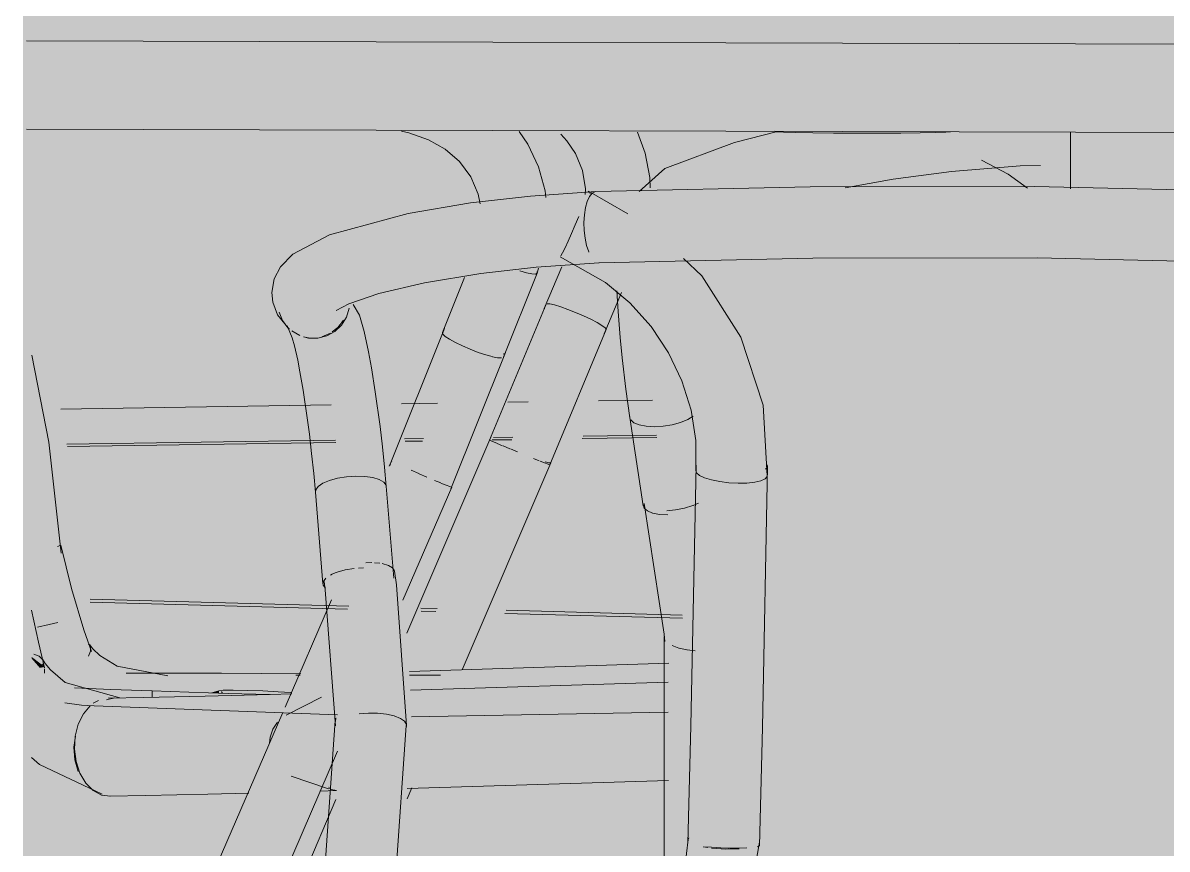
# Model space of a CAD drawing. Header units: inches. Extents: x 31155.6 to 31160.43, y 58.98 to 66.18.
# Drawn here: x 31157.49096 to 31157.50041, y 65.97233 to 65.97916 of the extents above; entities that cross this region are included whole.
import ezdxf

# ---------------------------------------------------------------- set-up
doc = ezdxf.new("R2010")
doc.units = ezdxf.units.IN
doc.header["$MEASUREMENT"] = 0
for name, color, linetype, lineweight in [('A-FLOR-OTLN', 90, 'Continuous', 9), ('A-GLAZ-CURT', 52, 'Continuous', 9), ('I-FURN', 30, 'Continuous', 9)]:
    doc.layers.add(name, color=color, linetype=linetype, lineweight=lineweight)

msp = doc.modelspace()

# ---------------------------------------------------------------- hatches: boundary and pattern name
at = {"layer": 'A-GLAZ-CURT', "transparency": 33554458}
msp.add_hatch(color=256, dxfattribs=at).paths.add_polyline_path([(31157.4909564, 65.9606192), (31157.5057263, 65.9609871), (31157.5057263, 66.0182873), (31157.4909564, 66.0184598), (31157.4909564, 65.9609842)], flags=0)
at = {"layer": 'I-FURN'}
for points in [[(31157.5026071, 65.9782439), (31157.5026071, 65.978974), (31157.490987, 65.9790072), (31157.490987, 65.9782783), (31157.50225, 65.978245)], [(31157.4943095, 65.9781893), (31157.4943339, 65.9782593), (31157.494163, 65.9782372), (31157.4942606, 65.9782054)], [(31157.4958274, 65.9777504), (31157.4961246, 65.9777826), (31157.4961159, 65.9778737), (31157.4961026, 65.9779964), (31157.4959912, 65.9782534), (31157.4956995, 65.9782543), (31157.495847, 65.9778971), (31157.4958276, 65.9777521)], [(31157.4966448, 65.9777759), (31157.4969311, 65.9777899), (31157.4973045, 65.9779049), (31157.4978981, 65.9780383), (31157.4982894, 65.9781108), (31157.4982663, 65.978243), (31157.4970951, 65.9782179), (31157.4968056, 65.9781419), (31157.4963888, 65.9779779), (31157.4965243, 65.9779337), (31157.4966245, 65.9778261), (31157.4966409, 65.9777857)], [(31157.4982894, 65.9781108), (31157.4991325, 65.9782509), (31157.4982664, 65.9782426), (31157.4982822, 65.9781845)], [(31157.499625, 65.9777892), (31157.499625, 65.9778563), (31157.4994986, 65.97801), (31157.4990966, 65.978251), (31157.498991, 65.9782513), (31157.4989301, 65.9782515), (31157.4989143, 65.9782118), (31157.4991095, 65.9780765), (31157.4990566, 65.9780695), (31157.4990961, 65.9780298), (31157.4990709, 65.9780267), (31157.4990754, 65.9779912), (31157.4990155, 65.9779872), (31157.4989906, 65.9779542), (31157.4993024, 65.9777928), (31157.4996208, 65.9777892)], [(31157.499625, 65.9778563), (31157.499625, 65.9780767), (31157.4995068, 65.9782498), (31157.4991216, 65.978251), (31157.4994986, 65.97801)], [(31157.4992488, 65.9782112), (31157.4995015, 65.9782498), (31157.4992473, 65.9782506), (31157.4992486, 65.9782178)], [(31157.4943157, 65.9782094), (31157.4943072, 65.9782118), (31157.4943152, 65.9782095)], [(31157.496319, 65.9779717), (31157.4963888, 65.9779779), (31157.4968056, 65.9781419)], [(31157.4981556, 65.9778664), (31157.4990085, 65.97801), (31157.4989412, 65.978086), (31157.4990566, 65.9780695), (31157.4991123, 65.9780424), (31157.4992248, 65.9780548), (31157.4991531, 65.9781367), (31157.4992274, 65.9781508), (31157.4991584, 65.9782037), (31157.4982894, 65.9781108), (31157.4982629, 65.9779691), (31157.4981999, 65.9778858)], [(31157.4969109, 65.9777819), (31157.4978982, 65.9778146), (31157.4981999, 65.9778858), (31157.4982663, 65.9779754), (31157.4982894, 65.9781108), (31157.4972324, 65.977886), (31157.4969203, 65.9777856)], [(31157.4952419, 65.9777896), (31157.4952585, 65.9778082), (31157.4951955, 65.9780035)], [(31157.4961982, 65.9777658), (31157.4966391, 65.97779), (31157.4965809, 65.9778864), (31157.4964588, 65.9779649), (31157.4963888, 65.9779779), (31157.4962353, 65.9778739), (31157.4961794, 65.977768)], [(31157.4944737, 65.9774053), (31157.4955933, 65.977506), (31157.49562, 65.9776796), (31157.495684, 65.9777605), (31157.4946025, 65.9776487), (31157.4945422, 65.9776031), (31157.4944824, 65.9774798)], [(31157.5020379, 65.9774863), (31157.5020149, 65.9777004), (31157.5019882, 65.9777414), (31157.4988094, 65.9778029), (31157.495684, 65.9777605), (31157.4956383, 65.9777197), (31157.4955969, 65.97757), (31157.4955933, 65.977506), (31157.4987828, 65.9775511), (31157.5011522, 65.9775114)], [(31157.4956525, 65.9777376), (31157.4956384, 65.9777594), (31157.4956385, 65.9777463)], [(31157.4930771, 65.9770225), (31157.4935114, 65.977204), (31157.4938321, 65.977292), (31157.4944737, 65.9774053), (31157.4945057, 65.9775473), (31157.4946025, 65.9776487), (31157.4946025, 65.9776576), (31157.4940909, 65.9775597), (31157.4935115, 65.9773747), (31157.4931648, 65.977225), (31157.493088, 65.9770974)], [(31157.4946947, 65.9770846), (31157.4956534, 65.977221), (31157.4956028, 65.9773754), (31157.4955933, 65.977506), (31157.4944737, 65.9774053), (31157.494502, 65.9772556), (31157.4946025, 65.977125), (31157.4946367, 65.9771021)], [(31157.5019131, 65.9771591), (31157.5019961, 65.9772014), (31157.5020354, 65.9774202), (31157.5020379, 65.9774863), (31157.4987828, 65.9775511), (31157.4955933, 65.977506), (31157.4956326, 65.9772631), (31157.4956938, 65.9771883), (31157.4957859, 65.9771774), (31157.4959726, 65.9772029), (31157.4959926, 65.9772036), (31157.4963465, 65.9771902), (31157.4988022, 65.9772188), (31157.5019339, 65.9771726)], [(31157.4933636, 65.9767206), (31157.493635, 65.9768542), (31157.4940834, 65.9769768), (31157.4946367, 65.9771021), (31157.4945369, 65.9771906), (31157.4944804, 65.9773289), (31157.4944737, 65.9774053), (31157.4935114, 65.977204), (31157.4933618, 65.977163), (31157.4930771, 65.9770225), (31157.4931141, 65.9768755), (31157.4932189, 65.976765), (31157.4932886, 65.9767333)], [(31157.4933515, 65.9765508), (31157.4933065, 65.9766365), (31157.4933636, 65.9767206), (31157.4932189, 65.976765), (31157.4931141, 65.9768755), (31157.4930771, 65.9770225), (31157.4930169, 65.9769288), (31157.4931469, 65.9766347), (31157.4932763, 65.9765603), (31157.4933339, 65.976553)], [(31157.4946536, 65.9764578), (31157.4948941, 65.9770911), (31157.4946021, 65.9770376), (31157.4944271, 65.9765837), (31157.4945308, 65.9765138), (31157.4946494, 65.9764596)], [(31157.4949129, 65.9763862), (31157.4949272, 65.9763922), (31157.4951927, 65.9770801), (31157.4949019, 65.9770737), (31157.4946536, 65.9764578), (31157.4948825, 65.9763875)], [(31157.4933636, 65.9767206), (31157.493512, 65.9767577), (31157.4939193, 65.9769247), (31157.4935118, 65.9767936)], [(31157.4961748, 65.9758179), (31157.496248, 65.9758225), (31157.4960991, 65.9767028), (31157.4958695, 65.9769376), (31157.4959807, 65.975874), (31157.49605, 65.9758324), (31157.4961073, 65.9758213)], [(31157.4950432, 65.97561), (31157.4955247, 65.9767627), (31157.495288, 65.9768342), (31157.4948166, 65.9757056), (31157.4949795, 65.9756363)], [(31157.4933941, 65.9765493), (31157.4935355, 65.9766048), (31157.4936518, 65.9767969), (31157.4936339, 65.9767649), (31157.4935583, 65.9766373), (31157.4934065, 65.9765584), (31157.4933515, 65.97655)], [(31157.4934828, 65.9763745), (31157.4936254, 65.9764275), (31157.4937238, 65.976539), (31157.4937517, 65.9766792), (31157.4936993, 65.9768104), (31157.4936425, 65.9767649), (31157.4935907, 65.9766579), (31157.4934684, 65.9765678), (31157.4934064, 65.9765325), (31157.4934355, 65.9764926)], [(31157.4953095, 65.9755032), (31157.4957679, 65.9766365), (31157.4955892, 65.9767349), (31157.4955247, 65.9767627), (31157.4950432, 65.97561), (31157.4952964, 65.9755078)], [(31157.4939191, 65.9755608), (31157.4938659, 65.9759716), (31157.4939009, 65.9758698), (31157.4938024, 65.976422), (31157.4937741, 65.9764373), (31157.4937475, 65.9766078), (31157.4936821, 65.9764775), (31157.4935574, 65.9763924), (31157.4934828, 65.9763745), (31157.4935905, 65.975791), (31157.4936315, 65.9754049), (31157.4938476, 65.9753979), (31157.4939388, 65.9753601)], [(31157.4942316, 65.9754289), (31157.4946494, 65.9764843), (31157.4944565, 65.9765954), (31157.4944409, 65.9766172), (31157.4940268, 65.9755203), (31157.494229, 65.97543)], [(31157.4944773, 65.9753015), (31157.4944926, 65.975302), (31157.4949248, 65.9764178), (31157.4947843, 65.9764371), (31157.4946494, 65.9764713), (31157.4942316, 65.9754289), (31157.4944859, 65.9753231)], [(31157.4933972, 65.9753245), (31157.4935133, 65.9753807), (31157.4936315, 65.9754049), (31157.4935095, 65.9762601), (31157.4934828, 65.9763745), (31157.4933343, 65.9763944), (31157.4932446, 65.9764178), (31157.4932728, 65.976346), (31157.493249, 65.9763167), (31157.493262, 65.976215), (31157.4932907, 65.9760575), (31157.4933755, 65.9754787)], [(31157.4911092, 65.9756728), (31157.4911698, 65.9756884), (31157.4910302, 65.9763312), (31157.4910614, 65.9759817)], [(31157.4910605, 65.9741572), (31157.4912709, 65.9742061), (31157.4912331, 65.9744036), (31157.4912042, 65.9746834), (31157.4912265, 65.9747024), (31157.4911797, 65.9751035), (31157.4911228, 65.975575), (31157.4910758, 65.9756661), (31157.4910301, 65.9759667), (31157.4910598, 65.9741603)], [(31157.4962852, 65.9750891), (31157.4963555, 65.9751118), (31157.496248, 65.9758225), (31157.49605, 65.9758324), (31157.4959807, 65.975874), (31157.4961171, 65.9751221), (31157.4962177, 65.9750926)], [(31157.4963583, 65.9750936), (31157.4965325, 65.9751375), (31157.4965158, 65.9758191), (31157.4964807, 65.9758956), (31157.4963217, 65.9758346), (31157.4962481, 65.9758215), (31157.4963555, 65.9751118)], [(31157.4912196, 65.9747604), (31157.4912728, 65.9747708), (31157.4911698, 65.9756884), (31157.4911092, 65.9756728), (31157.4912053, 65.9748828)], [(31157.4934388, 65.9745368), (31157.4935131, 65.9745986), (31157.4936936, 65.9746461), (31157.4936315, 65.9754049), (31157.4934361, 65.9753512), (31157.4933766, 65.9752962), (31157.4933914, 65.9751156)], [(31157.4940201, 65.9745747), (31157.4939388, 65.9753601), (31157.4938476, 65.9753979), (31157.4936314, 65.975406), (31157.4936936, 65.9746461), (31157.4939099, 65.9746389), (31157.494001, 65.9746006)], [(31157.4967483, 65.9732875), (31157.4967857, 65.9754236), (31157.4965474, 65.9754694), (31157.4965237, 65.9754677), (31157.496506, 65.9733231), (31157.496673, 65.9732922)], [(31157.4968253, 65.9732863), (31157.4970157, 65.9733034), (31157.4970577, 65.9751918), (31157.4970573, 65.9754499), (31157.4968667, 65.9754228), (31157.4967896, 65.9754233), (31157.4967483, 65.9732875), (31157.4967859, 65.9732869)], [(31157.4965119, 65.9739491), (31157.4965007, 65.9741633), (31157.4964583, 65.9745411), (31157.4963501, 65.9751297), (31157.4961585, 65.9751323), (31157.4960956, 65.9751719), (31157.4962833, 65.9740345), (31157.496391, 65.9739848), (31157.4965007, 65.9739493)], [(31157.4965136, 65.9740479), (31157.4965165, 65.9751769), (31157.4963534, 65.9751118), (31157.4965071, 65.9741065), (31157.4965133, 65.9740509)], [(31157.491519, 65.973878), (31157.4915287, 65.973916), (31157.4913758, 65.9743911), (31157.4912366, 65.9748249), (31157.4912129, 65.9748179), (31157.4913216, 65.9741131), (31157.4914634, 65.9739121), (31157.4915134, 65.9738807)], [(31157.493542, 65.9733984), (31157.4935788, 65.9734388), (31157.4936891, 65.9734722), (31157.4938089, 65.9735065), (31157.4937842, 65.9740706), (31157.493714, 65.9746855), (31157.4935131, 65.9746212), (31157.4934502, 65.9745638), (31157.4934502, 65.9744994), (31157.4935376, 65.9734541), (31157.4935414, 65.973406)], [(31157.4941271, 65.9733562), (31157.4940935, 65.9740428), (31157.4940112, 65.9746512), (31157.4939259, 65.9746867), (31157.493714, 65.9746855), (31157.4937854, 65.9740428), (31157.4938113, 65.9734514), (31157.4940253, 65.9734276), (31157.4941113, 65.973383)], [(31157.4911363, 65.9738169), (31157.4910285, 65.9741737), (31157.4910416, 65.9739173), (31157.491121, 65.9738575), (31157.4911253, 65.9738552)], [(31157.4910961, 65.9738249), (31157.4911375, 65.9738331), (31157.4910283, 65.9739157), (31157.4910283, 65.9739025)], [(31157.4915139, 65.9739611), (31157.4915153, 65.9739628), (31157.4915135, 65.9739622)], [(31157.4911203, 65.9738461), (31157.491121, 65.9738575), (31157.4911122, 65.9738523)], [(31157.4941569, 65.9737676), (31157.4962905, 65.9737943), (31157.4962864, 65.9738644), (31157.4941569, 65.9737686)], [(31157.4913833, 65.9731541), (31157.4929588, 65.9731911), (31157.4929741, 65.9735469), (31157.4929997, 65.9736059), (31157.4915801, 65.9735564), (31157.4914565, 65.9734449), (31157.4913893, 65.9732594)], [(31157.4922735, 65.9735861), (31157.4924656, 65.9736196), (31157.4920252, 65.9736337), (31157.4920252, 65.9735812), (31157.4922347, 65.9735853)], [(31157.4925759, 65.973616), (31157.4925759, 65.9736363), (31157.4925178, 65.9736177)], [(31157.4926134, 65.9736146), (31157.4925952, 65.9736376), (31157.4925965, 65.9736151)], [(31157.493002, 65.9736053), (31157.4929402, 65.9736336), (31157.493002, 65.9736053)], [(31157.4929498, 65.961125), (31157.4938133, 65.9734789), (31157.4936115, 65.9734547), (31157.4936085, 65.9734126), (31157.4935375, 65.9733641), (31157.4926993, 65.9611321), (31157.4928849, 65.9611256)], [(31157.4930162, 65.961125), (31157.4932716, 65.9611338), (31157.4939164, 65.9706887), (31157.4938397, 65.9706956), (31157.4938322, 65.9707484), (31157.4937688, 65.9707531), (31157.4937566, 65.9709753), (31157.4937566, 65.9711154), (31157.4937957, 65.9711283), (31157.4938136, 65.9712292), (31157.4939785, 65.971264), (31157.4941099, 65.9733867), (31157.4940259, 65.9734388), (31157.4938133, 65.9734789), (31157.4929498, 65.961125)], [(31157.4935483, 65.9734129), (31157.4935467, 65.9734551), (31157.4935482, 65.9734142)], [(31157.4967234, 65.9723378), (31157.4967483, 65.9732875), (31157.496506, 65.9733231), (31157.4964826, 65.9733367), (31157.4964808, 65.9723604), (31157.4966481, 65.9723416)], [(31157.4915294, 65.9728223), (31157.4914136, 65.9729682), (31157.4913733, 65.9731709), (31157.4910281, 65.9732806), (31157.4910399, 65.9730983), (31157.4912258, 65.9729574), (31157.4913477, 65.9728996)], [(31157.4968739, 65.9723355), (31157.4969905, 65.9723406), (31157.4970157, 65.9733034), (31157.4967483, 65.9732875), (31157.4967234, 65.9723378), (31157.4968004, 65.9723357)], [(31157.4916813, 65.972764), (31157.4928352, 65.9728308), (31157.4929588, 65.9731911), (31157.4913833, 65.9731541), (31157.4914284, 65.9729535), (31157.4915375, 65.9728108), (31157.4916074, 65.9727739)], [(31157.4914378, 65.9729376), (31157.4913967, 65.9730497), (31157.4914308, 65.9729465)], [(31157.4935454, 65.9728254), (31157.4935442, 65.9731083), (31157.4934368, 65.9728593), (31157.4934847, 65.9728443)], [(31157.4934968, 65.9728226), (31157.4934847, 65.9728443), (31157.4934818, 65.9728284)], [(31157.496589, 65.9711948), (31157.4966285, 65.9712337), (31157.4966827, 65.9713861), (31157.4966827, 65.9714307), (31157.4967833, 65.9715882), (31157.4967861, 65.9715884), (31157.49678, 65.9716476), (31157.4967499, 65.9716646), (31157.4967781, 65.9716806), (31157.4967861, 65.9716811), (31157.4967861, 65.9717545), (31157.4969247, 65.971922), (31157.4970125, 65.9723554), (31157.4968411, 65.9723279), (31157.4966885, 65.9723315), (31157.4965843, 65.9717964), (31157.4963213, 65.9713252), (31157.4965021, 65.9712137), (31157.4965513, 65.9711977)], [(31157.4968005, 65.9723289), (31157.496786, 65.9723361), (31157.496786, 65.9723292)]]:
    msp.add_hatch(color=256, dxfattribs=at).paths.add_polyline_path(points, flags=0)
h = msp.add_hatch(color=256, dxfattribs=at)
h.paths.add_polyline_path([(31157.494742, 65.9776604), (31157.4947555, 65.9776871), (31157.4947411, 65.9776657)], flags=0)
h.paths.add_polyline_path([(31157.4947766, 65.9776641), (31157.4949617, 65.9777074), (31157.4947911, 65.9781004), (31157.4945807, 65.9782586), (31157.4943256, 65.9782372), (31157.4943256, 65.9781979), (31157.4945965, 65.9779934), (31157.4947761, 65.9776658)], flags=0)
h = msp.add_hatch(color=256, dxfattribs=at)
h.paths.add_polyline_path([(31157.4951927, 65.9770801), (31157.4951708, 65.9771228), (31157.4951176, 65.9770899), (31157.4951925, 65.9770801)], flags=0)
h.paths.add_polyline_path([(31157.4949713, 65.9776852), (31157.4952518, 65.9777364), (31157.4951955, 65.977961), (31157.4951805, 65.9780135), (31157.4950041, 65.9782573), (31157.4946046, 65.9782407), (31157.4947911, 65.9781004), (31157.4949705, 65.9776871)], flags=0)
h = msp.add_hatch(color=256, dxfattribs=at)
h.paths.add_polyline_path([(31157.4954669, 65.9781634), (31157.4954535, 65.9782108), (31157.4955375, 65.9780932)], flags=0)
h.paths.add_polyline_path([(31157.4955895, 65.9777375), (31157.4958317, 65.9777826), (31157.495847, 65.9778971), (31157.4956995, 65.9782543), (31157.4953469, 65.9782553), (31157.4954669, 65.9781634), (31157.4956025, 65.977835), (31157.495591, 65.9777487)], flags=0)
h = msp.add_hatch(color=256, dxfattribs=at)
h.paths.add_polyline_path([(31157.5026229, 65.9726896), (31157.5026, 65.9771076), (31157.502177, 65.9771225), (31157.5017909, 65.9768515), (31157.5014965, 65.9764522), (31157.5014962, 65.9726938), (31157.5022658, 65.9726906)], flags=0)
h.paths.add_polyline_path([(31157.5020286, 65.9770566), (31157.5021417, 65.9771099), (31157.5020514, 65.9770682)], flags=0)
h.paths.add_polyline_path([(31157.5026234, 65.977689), (31157.5025951, 65.9782283), (31157.5014968, 65.9782178), (31157.5015267, 65.9777488), (31157.5026173, 65.9776896)], flags=0)
h.paths.add_polyline_path([(31157.4996251, 65.9780028), (31157.4996251, 65.9782495), (31157.4992855, 65.9782505), (31157.4995068, 65.9781083)], flags=0)
h = msp.add_hatch(color=256, dxfattribs=at)
h.paths.add_polyline_path([(31157.5013531, 65.9622001), (31157.5013531, 65.9707985), (31157.4996141, 65.9708041), (31157.4996141, 65.962209), (31157.5011632, 65.9622011)], flags=0)
h.paths.add_polyline_path([(31157.5013531, 65.9734356), (31157.5013219, 65.9760942), (31157.5012756, 65.9759115), (31157.5012539, 65.9754193), (31157.5013428, 65.9736474)], flags=0)
h.paths.add_polyline_path([(31157.5013531, 65.9777558), (31157.5013531, 65.9782466), (31157.4996141, 65.9782201), (31157.4996141, 65.9777915), (31157.5011632, 65.9777611)], flags=0)
h = msp.add_hatch(color=256, dxfattribs=at)
h.paths.add_polyline_path([(31157.4993795, 65.9780343), (31157.4992446, 65.9781054), (31157.4992428, 65.9780883), (31157.4993479, 65.9780468)], flags=0)
h.paths.add_polyline_path([(31157.4995112, 65.9780793), (31157.4993897, 65.9782152), (31157.4992486, 65.9781968), (31157.4992479, 65.97815), (31157.4993674, 65.9781505), (31157.4995068, 65.9780814)], flags=0)
h.paths.add_polyline_path([(31157.499567, 65.9781724), (31157.4996251, 65.9781968), (31157.4996251, 65.978222), (31157.4995364, 65.9781968)], flags=0)
h = msp.add_hatch(color=256, dxfattribs=at)
h.paths.add_polyline_path([(31157.4962353, 65.9778739), (31157.4961561, 65.9777648), (31157.496191, 65.9777901)], flags=0)
h.paths.add_polyline_path([(31157.496319, 65.9779717), (31157.496259, 65.97789), (31157.4963888, 65.9779779)], flags=0)
h.paths.add_polyline_path([(31157.4960705, 65.9777628), (31157.4961377, 65.9777901), (31157.4960807, 65.9777731)], flags=0)
h = msp.add_hatch(color=256, dxfattribs=at)
h.paths.add_polyline_path([(31157.496867, 65.9753508), (31157.4970562, 65.9753715), (31157.4970911, 65.9753877), (31157.4970742, 65.9757545), (31157.4969704, 65.9762203), (31157.4967856, 65.9765638), (31157.4963179, 65.977106), (31157.4961774, 65.9771866), (31157.4959484, 65.9772372), (31157.4958908, 65.9772627), (31157.4957397, 65.9772619), (31157.4960504, 65.9770699), (31157.496478, 65.9765783), (31157.4967326, 65.9759878), (31157.4967901, 65.9753548)], flags=0)
h.paths.add_polyline_path([(31157.4956494, 65.9773177), (31157.4957845, 65.9773268), (31157.4956938, 65.9773743), (31157.4956028, 65.9773754), (31157.495603, 65.9776095), (31157.4955783, 65.9776219), (31157.4954907, 65.9774158), (31157.4956325, 65.9773281)], flags=0)
h = msp.add_hatch(color=256, dxfattribs=at)
h.paths.add_polyline_path([(31157.4967901, 65.9753548), (31157.4967326, 65.9759878), (31157.496478, 65.9765783), (31157.4960504, 65.9770699), (31157.4954907, 65.9774158), (31157.4954034, 65.9772299), (31157.4956939, 65.9770618), (31157.4959451, 65.9768633), (31157.4962399, 65.9764761), (31157.4963898, 65.9761891), (31157.4964934, 65.9758892), (31157.496547, 65.9754161), (31157.4967148, 65.9753642), (31157.4967857, 65.9753554)], flags=0)
h.paths.add_polyline_path([(31157.4964745, 65.9759503), (31157.4964626, 65.9760236), (31157.4964696, 65.975966)], flags=0)
h.paths.add_polyline_path([(31157.4962584, 65.9764942), (31157.4959451, 65.9768716), (31157.4960075, 65.9767964), (31157.4962398, 65.9765166)], flags=0)
h = msp.add_hatch(color=256, dxfattribs=at)
h.paths.add_polyline_path([(31157.5010149, 65.9717338), (31157.5008881, 65.9721436), (31157.50097, 65.9717339)], flags=0)
h.paths.add_polyline_path([(31157.5009664, 65.9717339), (31157.5008261, 65.9724091), (31157.5006772, 65.9751163), (31157.5006563, 65.9757038), (31157.5007663, 65.9762606), (31157.5009771, 65.9766901), (31157.5013299, 65.9770997), (31157.5013833, 65.9771725), (31157.4988024, 65.9772187), (31157.4962358, 65.9771755), (31157.496444, 65.976987), (31157.4968366, 65.9764743), (31157.4970048, 65.9760959), (31157.4970835, 65.9755536), (31157.4970704, 65.9753594), (31157.4970575, 65.9753565), (31157.4970507, 65.9742025), (31157.4970158, 65.9733034), (31157.4970505, 65.9732887), (31157.497048, 65.9731941), (31157.4970131, 65.9732013), (31157.4970159, 65.972403), (31157.4970126, 65.9723692), (31157.4970086, 65.9723355), (31157.4969108, 65.9717493), (31157.5009612, 65.9717339)], flags=0)
h.paths.add_polyline_path([(31157.5012229, 65.9770726), (31157.5012878, 65.9771026), (31157.5012591, 65.9770759)], flags=0)
h = msp.add_hatch(color=256, dxfattribs=at)
h.paths.add_polyline_path([(31157.4954912, 65.976717), (31157.49565, 65.9770948), (31157.4955011, 65.9771459), (31157.4954069, 65.9771256), (31157.4952877, 65.9767921), (31157.4954889, 65.9767179)], flags=0)
h.paths.add_polyline_path([(31157.4956544, 65.9771053), (31157.4956299, 65.9771257), (31157.4956199, 65.9771231)], flags=0)
h = msp.add_hatch(color=256, dxfattribs=at)
h.paths.add_polyline_path([(31157.4957604, 65.9765891), (31157.4958837, 65.9769456), (31157.49565, 65.9770948), (31157.4954912, 65.976717), (31157.4957463, 65.9765993)], flags=0)
h.paths.add_polyline_path([(31157.4959018, 65.9769533), (31157.4958714, 65.9769844), (31157.4958971, 65.9769579)], flags=0)
h = msp.add_hatch(color=256, dxfattribs=at)
h.paths.add_polyline_path([(31157.4933515, 65.9765508), (31157.4935159, 65.9766048), (31157.493615, 65.9767205), (31157.4936173, 65.9768004), (31157.4934389, 65.9767133), (31157.4933065, 65.9766365)], flags=0)
h.paths.add_polyline_path([(31157.4933065, 65.9766365), (31157.4934388, 65.9767277), (31157.4933636, 65.9767206), (31157.4933136, 65.976647)], flags=0)
h = msp.add_hatch(color=256, dxfattribs=at)
h.paths.add_polyline_path([(31157.4934355, 65.9764926), (31157.493366, 65.9765498), (31157.4933339, 65.9765426), (31157.4934064, 65.9765069)], flags=0)
h.paths.add_polyline_path([(31157.4934828, 65.9763745), (31157.4934271, 65.9764961), (31157.4931788, 65.9766111), (31157.4931259, 65.9766661), (31157.4932727, 65.9764294), (31157.4934067, 65.9763752)], flags=0)
h = msp.add_hatch(color=256, dxfattribs=at)
h.paths.add_polyline_path([(31157.496248, 65.9758225), (31157.4964627, 65.9758849), (31157.496495, 65.9759191), (31157.4964615, 65.9760465), (31157.4963404, 65.976341), (31157.4961566, 65.976574), (31157.4962113, 65.9760984)], flags=0)
h.paths.add_polyline_path([(31157.4965059, 65.9759138), (31157.4965061, 65.975914), (31157.4964963, 65.9759645)], flags=0)
h = msp.add_hatch(color=256, dxfattribs=at)
h.paths.add_polyline_path([(31157.4910316, 65.9662076), (31157.4934933, 65.9720198), (31157.4935433, 65.9727351), (31157.4910316, 65.966799), (31157.4910316, 65.9663351)], flags=0)
h.paths.add_polyline_path([(31157.4941561, 65.9737954), (31157.4942745, 65.9737992), (31157.4950486, 65.9756115), (31157.4948237, 65.9757327), (31157.4941399, 65.9740507), (31157.4941538, 65.9738469)], flags=0)
h = msp.add_hatch(color=256, dxfattribs=at)
h.paths.add_polyline_path([(31157.4910317, 65.9654872), (31157.4934336, 65.9711627), (31157.4934892, 65.9719608), (31157.4910316, 65.9662076), (31157.4910317, 65.9655104)], flags=0)
h.paths.add_polyline_path([(31157.4942745, 65.9737992), (31157.4945868, 65.9738093), (31157.4953035, 65.9755196), (31157.4950486, 65.9756115), (31157.494296, 65.9738497)], flags=0)
h = msp.add_hatch(color=256, dxfattribs=at)
h.paths.add_polyline_path([(31157.4910271, 65.9680229), (31157.4935476, 65.9738748), (31157.4934902, 65.9743472), (31157.4910271, 65.9685982), (31157.4910271, 65.9681216)], flags=0)
h.paths.add_polyline_path([(31157.4940307, 65.9749714), (31157.494229, 65.97543), (31157.4940019, 65.9755221), (31157.4939896, 65.9754387), (31157.4940303, 65.9749765)], flags=0)
h = msp.add_hatch(color=256, dxfattribs=at)
h.paths.add_polyline_path([(31157.4910272, 65.9672857), (31157.4935727, 65.9732222), (31157.4935718, 65.9735689), (31157.493549, 65.9738571), (31157.4910271, 65.9680229), (31157.4910271, 65.9673071)], flags=0)
h.paths.add_polyline_path([(31157.4940971, 65.9743874), (31157.4944854, 65.9753232), (31157.494229, 65.97543), (31157.4940312, 65.974966), (31157.4940969, 65.9743894)], flags=0)
h = msp.add_hatch(color=256, dxfattribs=at)
h.paths.add_polyline_path([(31157.4915389, 65.9736533), (31157.4917017, 65.9736972), (31157.4917987, 65.9737818), (31157.4917519, 65.9737808), (31157.4915942, 65.973811), (31157.4914589, 65.973916), (31157.4913111, 65.9740702), (31157.491252, 65.9742019), (31157.4910645, 65.9741395), (31157.4911802, 65.9737506), (31157.4913886, 65.9736605), (31157.4915382, 65.9736534)], flags=0)
h.paths.add_polyline_path([(31157.4910811, 65.9740049), (31157.4910756, 65.9740304), (31157.4910792, 65.9740117)], flags=0)
h = msp.add_hatch(color=256, dxfattribs=at)
h.paths.add_polyline_path([(31157.4962561, 65.9678337), (31157.4963677, 65.9708169), (31157.4963164, 65.9708065), (31157.4962565, 65.9707287), (31157.4962562, 65.9686735)], flags=0)
h.paths.add_polyline_path([(31157.4962567, 65.9717236), (31157.496408, 65.9720516), (31157.4964787, 65.972478), (31157.4964952, 65.9739684), (31157.4963229, 65.9740086), (31157.4962571, 65.974024), (31157.4962567, 65.9717687)], flags=0)
h = msp.add_hatch(color=256, dxfattribs=at)
h.paths.add_polyline_path([(31157.4924924, 65.9736505), (31157.4924556, 65.9736552), (31157.4924687, 65.9736517)], flags=0)
h.paths.add_polyline_path([(31157.4918536, 65.973781), (31157.4918286, 65.9737955), (31157.491731, 65.9738109), (31157.4918114, 65.9737874), (31157.4918412, 65.9737829)], flags=0)
h.paths.add_polyline_path([(31157.4917195, 65.9738012), (31157.4916027, 65.9738966), (31157.4915142, 65.9739601), (31157.4914988, 65.9739226), (31157.4914813, 65.9738966), (31157.4916953, 65.9738049)], flags=0)
h = msp.add_hatch(color=256, dxfattribs=at)
h.paths.add_polyline_path([(31157.4913885, 65.9736419), (31157.4913736, 65.9736274), (31157.4913736, 65.9736433)], flags=0)
h.paths.add_polyline_path([(31157.4913784, 65.9731691), (31157.4914334, 65.9733712), (31157.4915638, 65.9735203), (31157.4917347, 65.9735765), (31157.4913737, 65.9736497), (31157.4911452, 65.9737688), (31157.4910283, 65.9738793), (31157.4910388, 65.9732912), (31157.4913733, 65.9731709)], flags=0)
h = msp.add_hatch(color=256, dxfattribs=at)
h.paths.add_polyline_path([(31157.4925178, 65.9736177), (31157.4926123, 65.9736394), (31157.4922058, 65.973666), (31157.4916165, 65.9736732), (31157.4915626, 65.9736522), (31157.492485, 65.9736187)], flags=0)
h.paths.add_polyline_path([(31157.493179, 65.9736205), (31157.4932477, 65.9737763), (31157.4918536, 65.973781), (31157.4916947, 65.9736933), (31157.4931699, 65.9736214)], flags=0)
h.paths.add_polyline_path([(31157.4941614, 65.9736404), (31157.49629, 65.9737259), (31157.4962863, 65.9737886), (31157.4946535, 65.973768), (31157.4941573, 65.9737557), (31157.4941613, 65.9736445)], flags=0)
h = msp.add_hatch(color=256, dxfattribs=at)
h.paths.add_polyline_path([(31157.4929588, 65.9731911), (31157.4929912, 65.973192), (31157.4931375, 65.9736101), (31157.492986, 65.9735896), (31157.4929587, 65.973375), (31157.492957, 65.9732963)], flags=0)
h.paths.add_polyline_path([(31157.4941612, 65.9732274), (31157.4962865, 65.9732918), (31157.4962826, 65.9737055), (31157.4941601, 65.9736151), (31157.4941667, 65.973307)], flags=0)
h = msp.add_hatch(color=256, dxfattribs=at)
h.paths.add_polyline_path([(31157.4913886, 65.9736419), (31157.4914503, 65.9736045), (31157.4914338, 65.9736179)], flags=0)
h.paths.add_polyline_path([(31157.4917288, 65.9735754), (31157.4920252, 65.9735861), (31157.4920252, 65.9736337), (31157.4914708, 65.9736264), (31157.4917348, 65.9735765)], flags=0)
h = msp.add_hatch(color=256, dxfattribs=at)
h.paths.add_polyline_path([(31157.4934145, 65.9728071), (31157.4934817, 65.9728273), (31157.4934201, 65.9728201), (31157.4934151, 65.9728085)], flags=0)
h.paths.add_polyline_path([(31157.4941336, 65.9728288), (31157.4962865, 65.9729144), (31157.4962825, 65.9732916), (31157.4941612, 65.9732274), (31157.494134, 65.9728344)], flags=0)
h = msp.add_hatch(color=256, dxfattribs=at)
h.paths.add_polyline_path([(31157.4963213, 65.9713252), (31157.4965843, 65.9717964), (31157.4966885, 65.9723315), (31157.4964573, 65.9723676), (31157.4964545, 65.9724026), (31157.4963472, 65.9718979), (31157.4961521, 65.971517), (31157.4962637, 65.9713751), (31157.4962795, 65.9713615)], flags=0)
h.paths.add_polyline_path([(31157.4963728, 65.97197), (31157.4964252, 65.9721867), (31157.4963806, 65.9720101)], flags=0)

# ---------------------------------------------------------------- linework, layer by layer
at = {"layer": 'A-FLOR-OTLN'}
for p, q in [((31157.4935031, 65.9759982), (31157.4912708, 65.9759643)), ((31157.4943842, 65.9760116), (31157.4940847, 65.9760071)), ((31157.4951325, 65.976023), (31157.4949634, 65.9760204)), ((31157.4961606, 65.9760386), (31157.4957132, 65.9760318)), ((31157.4935403, 65.9757081), (31157.4913209, 65.975674)), ((31157.4935431, 65.9756884), (31157.4913254, 65.9756543)), ((31157.4942679, 65.9757193), (31157.4941115, 65.9757169)), ((31157.4942592, 65.9756994), (31157.4941148, 65.9756972)), ((31157.4949968, 65.9757108), (31157.4948355, 65.9757083)), ((31157.4950054, 65.9757307), (31157.4948444, 65.9757282)), ((31157.4961963, 65.9757293), (31157.4955785, 65.9757198)), ((31157.496193, 65.975749), (31157.4955871, 65.9757396)), ((31157.4915128, 65.9743668), (31157.4936382, 65.9743098)), ((31157.4915132, 65.9743928), (31157.4936497, 65.9743355)), ((31157.4942441, 65.9743196), (31157.4943813, 65.9743159)), ((31157.4942467, 65.9742934), (31157.4943699, 65.9742901)), ((31157.4949395, 65.9742748), (31157.4964071, 65.9742354)), ((31157.494951, 65.9743006), (31157.496404, 65.9742617))]:
    msp.add_line(p, q, dxfattribs=at)
at = {"layer": 'I-FURN'}
for p, q in [((31157.490987, 65.9790072), (31157.5026071, 65.978974)), ((31157.5026071, 65.9782439), (31157.490987, 65.9782783)), ((31157.4954027, 65.9782355), (31157.4954526, 65.9781812)), ((31157.4971712, 65.9782585), (31157.4971734, 65.9782595)), ((31157.4996141, 65.9777853), (31157.4996141, 65.9782518)), ((31157.4962617, 65.9779512), (31157.4960506, 65.9777625)), ((31157.4993665, 65.9779776), (31157.4991977, 65.9779744)), ((31157.4981489, 65.9778653), (31157.4977533, 65.9777925)), ((31157.4956282, 65.9777526), (31157.4956303, 65.9777638)), ((31157.495955, 65.9775787), (31157.49563, 65.9777639)), ((31157.4951176, 65.9770899), (31157.495062, 65.9771051)), ((31157.4952041, 65.977099), (31157.4952075, 65.977087)), ((31157.4952184, 65.9771281), (31157.4952073, 65.977087)), ((31157.4952644, 65.9767951), (31157.4954093, 65.9771395)), ((31157.4944236, 65.9765957), (31157.4946068, 65.97705)), ((31157.4952069, 65.9770861), (31157.4949275, 65.9763931)), ((31157.4951622, 65.9770814), (31157.4951176, 65.9770899)), ((31157.4959039, 65.9769265), (31157.4957611, 65.9765869)), ((31157.493739, 65.9767388), (31157.4936851, 65.9768282)), ((31157.4952808, 65.9768305), (31157.4948119, 65.975708)), ((31157.4952683, 65.976796), (31157.4952655, 65.9767928)), ((31157.4944402, 65.9766294), (31157.4939904, 65.9755072)), ((31157.4931788, 65.9766111), (31157.4932442, 65.9765717)), ((31157.4933169, 65.9765527), (31157.4932763, 65.9765603)), ((31157.4934974, 65.9765907), (31157.4934269, 65.9765612)), ((31157.4957771, 65.9766213), (31157.49531, 65.9755031)), ((31157.4911706, 65.9756896), (31157.4910301, 65.9764102)), ((31157.4949454, 65.9764302), (31157.4944937, 65.9753033)), ((31157.4948801, 65.9763879), (31157.494838, 65.9763962)), ((31157.4949129, 65.9763862), (31157.4948825, 65.9763875)), ((31157.4949248, 65.9764178), (31157.4949435, 65.9764266)), ((31157.4959737, 65.975892), (31157.4959734, 65.9759018)), ((31157.4960837, 65.9751642), (31157.4959734, 65.9758929)), ((31157.4912736, 65.9747721), (31157.4911706, 65.9756896)), ((31157.4941304, 65.974111), (31157.4948227, 65.9757318)), ((31157.4948229, 65.9757318), (31157.4948237, 65.9757327)), ((31157.4948728, 65.9756811), (31157.4948387, 65.9756957)), ((31157.4949214, 65.9756606), (31157.4948753, 65.97568)), ((31157.4949795, 65.9756363), (31157.4949245, 65.9756592)), ((31157.4950432, 65.97561), (31157.4949852, 65.9756339)), ((31157.4939838, 65.9754918), (31157.4940018, 65.9755335)), ((31157.4939935, 65.9755009), (31157.4939918, 65.9755084)), ((31157.4940057, 65.9755309), (31157.494003, 65.9755335)), ((31157.4953182, 65.9755208), (31157.4945861, 65.9738072)), ((31157.4952241, 65.9755363), (31157.4951754, 65.9755559)), ((31157.4965194, 65.9755014), (31157.4964778, 65.9733462)), ((31157.4971103, 65.9754909), (31157.4970684, 65.9733319)), ((31157.4971105, 65.9754909), (31157.497106, 65.9755041)), ((31157.4936315, 65.9754049), (31157.4935574, 65.9753928)), ((31157.493708, 65.9754099), (31157.4936315, 65.9754049)), ((31157.4937817, 65.9754076), (31157.493708, 65.9754099)), ((31157.4938476, 65.9753979), (31157.4937817, 65.9754076)), ((31157.4939012, 65.9753817), (31157.4938476, 65.9753979)), ((31157.494229, 65.97543), (31157.4941657, 65.9754576)), ((31157.494294, 65.975402), (31157.4942316, 65.9754288)), ((31157.4965184, 65.9754538), (31157.4965192, 65.9754585)), ((31157.4970928, 65.9754664), (31157.4971094, 65.9754848)), ((31157.4939595, 65.9753259), (31157.4940219, 65.9745652)), ((31157.4945005, 65.9753186), (31157.4940972, 65.9743857)), ((31157.4944111, 65.9753528), (31157.4943586, 65.9753747)), ((31157.4934358, 65.9745183), (31157.4933737, 65.9752769)), ((31157.4933739, 65.9752778), (31157.4933759, 65.9752683)), ((31157.4962784, 65.9751224), (31157.4963501, 65.9751297)), ((31157.496495, 65.9751673), (31157.4965406, 65.9751867)), ((31157.4912429, 65.9748268), (31157.4912656, 65.9748352)), ((31157.4912711, 65.9748396), (31157.4912706, 65.9748402)), ((31157.4937702, 65.9746511), (31157.4937294, 65.9746494)), ((31157.4937899, 65.9746936), (31157.493841, 65.9746947)), ((31157.4938622, 65.974694), (31157.493907, 65.9746898)), ((31157.4935117, 65.974599), (31157.4934982, 65.9745922)), ((31157.493438, 65.9745086), (31157.4934571, 65.9744827)), ((31157.4931228, 65.9735), (31157.4935058, 65.9743859)), ((31157.4962554, 65.9717217), (31157.4962558, 65.974085)), ((31157.4963779, 65.9739876), (31157.4963235, 65.9740083)), ((31157.4964442, 65.9739732), (31157.4963796, 65.9739871)), ((31157.496512, 65.9739665), (31157.496447, 65.9739728)), ((31157.4911347, 65.9738254), (31157.491121, 65.9738575)), ((31157.4911355, 65.9737816), (31157.4911363, 65.9738169)), ((31157.4941512, 65.9737955), (31157.4962939, 65.9738648)), ((31157.4918536, 65.973781), (31157.4918103, 65.9737822)), ((31157.4932491, 65.9737655), (31157.4932131, 65.9737642)), ((31157.4944064, 65.9737636), (31157.4941519, 65.9737656)), ((31157.4941588, 65.9736412), (31157.4962903, 65.9737058)), ((31157.4920252, 65.9736337), (31157.4920252, 65.9735812)), ((31157.4925178, 65.9736176), (31157.4925759, 65.9736363)), ((31157.4930006, 65.973606), (31157.4931788, 65.9736114)), ((31157.4913029, 65.9735349), (31157.4914406, 65.9735174)), ((31157.4915377, 65.9735321), (31157.4915801, 65.9735564)), ((31157.4917176, 65.9735758), (31157.4916469, 65.9735616)), ((31157.4931332, 65.9734338), (31157.4934247, 65.9735822)), ((31157.4910326, 65.9686646), (31157.4931039, 65.9734563)), ((31157.4938113, 65.9734514), (31157.4937362, 65.9734453)), ((31157.493888, 65.9734504), (31157.4938113, 65.9734514)), ((31157.493961, 65.9734422), (31157.4938882, 65.9734503)), ((31157.4940251, 65.9734276), (31157.4939611, 65.9734422)), ((31157.4962892, 65.9734579), (31157.4941671, 65.9734209)), ((31157.4926803, 65.9611358), (31157.493538, 65.9733902)), ((31157.4941249, 65.9733485), (31157.4932726, 65.9611349)), ((31157.4935439, 65.9734085), (31157.4935387, 65.9733806)), ((31157.494123, 65.9733287), (31157.494128, 65.9733484)), ((31157.4964778, 65.9733462), (31157.4964523, 65.9723726)), ((31157.4970684, 65.9733319), (31157.4970428, 65.9723539)), ((31157.4913915, 65.9732597), (31157.4913784, 65.9731691)), ((31157.4935571, 65.9731363), (31157.491027, 65.9672835)), ((31157.4934832, 65.9728261), (31157.4931722, 65.9729294)), ((31157.496291, 65.9728939), (31157.4941329, 65.9728287)), ((31157.4935483, 65.9728111), (31157.4934113, 65.972807)), ((31157.4935484, 65.9728112), (31157.4935035, 65.97282)), ((31157.4941706, 65.9728345), (31157.4941309, 65.9727414)), ((31157.4910315, 65.9668561), (31157.4935433, 65.9727366)), ((31157.4964604, 65.97242), (31157.4964541, 65.9724069)), ((31157.4965782, 65.9723466), (31157.4966158, 65.97234)), ((31157.496647, 65.9723358), (31157.4966885, 65.9723315)), ((31157.497042, 65.9723518), (31157.4970257, 65.9723456))]:
    msp.add_line(p, q, dxfattribs=at)
for points in [[(31157.4940861, 65.9782601, 0), (31157.4941466, 65.9782477, 0), (31157.4943095, 65.9781877, 0)], [(31157.4950565, 65.9782572, 0), (31157.4951292, 65.9781521, 0), (31157.4952168, 65.9779651, 0), (31157.4952721, 65.9777667, 0), (31157.4952777, 65.9777129, 0)], [(31157.4961407, 65.9777922, 0), (31157.4961387, 65.9778785, 0), (31157.4961, 65.9780785, 0), (31157.4960345, 65.9782533, 0)], [(31157.4971933, 65.9782569, 0), (31157.4968384, 65.9781684, 0), (31157.4962617, 65.9779512, 0)], [(31157.4986218, 65.9782549, 0), (31157.498584, 65.9782519, 0), (31157.4984977, 65.978249, 0), (31157.4983705, 65.9782467, 0), (31157.4982111, 65.9782451, 0), (31157.4980304, 65.9782443, 0), (31157.4978407, 65.9782444, 0), (31157.4976549, 65.9782454, 0), (31157.4974857, 65.9782472, 0), (31157.4973447, 65.9782497, 0), (31157.4972415, 65.9782527, 0), (31157.4971831, 65.9782561, 0)], [(31157.4943095, 65.9781877, 0), (31157.4944474, 65.9781128, 0), (31157.4945656, 65.9780096, 0), (31157.4946579, 65.9778837, 0), (31157.4947199, 65.9777412, 0), (31157.4947354, 65.9776597, 0)], [(31157.4956035, 65.9777386, 0), (31157.4956062, 65.977785, 0), (31157.4955811, 65.9779358, 0), (31157.4955232, 65.9780768, 0), (31157.4954526, 65.9781812, 0)], [(31157.499198, 65.9779744, 0), (31157.4986306, 65.9779274, 0), (31157.4981489, 65.9778653, 0)], [(31157.4988784, 65.978022, 0), (31157.4991001, 65.9779051, 0), (31157.4992575, 65.9777904, 0)], [(31157.4946553, 65.9776677, 0), (31157.4951522, 65.9777244, 0), (31157.4956918, 65.9777617, 0)], [(31157.4955933, 65.977506, 0), (31157.4955969, 65.97757, 0), (31157.495606, 65.9776289, 0), (31157.49562, 65.9776796, 0), (31157.4956383, 65.9777197, 0), (31157.49566, 65.9777471, 0), (31157.495684, 65.9777605, 0)], [(31157.4956926, 65.9777618, 0), (31157.4974634, 65.9778001, 0), (31157.4993171, 65.9778028, 0), (31157.5019823, 65.9777428, 0)], [(31157.4931869, 65.9772447, 0), (31157.493489, 65.9774039, 0), (31157.4941409, 65.9775803, 0), (31157.4946553, 65.9776677, 0)], [(31157.4954907, 65.9774158, 0), (31157.495521, 65.9774856, 0), (31157.4955509, 65.9775559, 0)], [(31157.4956331, 65.9772618, 0), (31157.4956326, 65.9772631, 0), (31157.4956154, 65.9773154, 0), (31157.4956028, 65.9773754, 0), (31157.4955953, 65.97744, 0), (31157.4955933, 65.977506, 0)], [(31157.4954034, 65.9772299, 0), (31157.4954167, 65.977255, 0), (31157.4954367, 65.9772965, 0), (31157.4954619, 65.9773513, 0), (31157.4954907, 65.9774158, 0)], [(31157.493015, 65.9769274, 0), (31157.4930343, 65.9770402, 0), (31157.4930848, 65.9771396, 0), (31157.493187, 65.9772447, 0)], [(31157.4965181, 65.9754539, 0), (31157.496517, 65.9757046, 0), (31157.4964786, 65.975954, 0), (31157.4964035, 65.9761973, 0), (31157.4962927, 65.9764295, 0), (31157.4961483, 65.9766456, 0), (31157.495973, 65.9768409, 0), (31157.4957701, 65.9770112, 0), (31157.4953975, 65.9772226, 0)], [(31157.4957175, 65.977173, 0), (31157.4974861, 65.9772108, 0), (31157.499338, 65.9772129, 0), (31157.5019565, 65.9771536, 0)], [(31157.4971076, 65.9754117, 0), (31157.4970733, 65.9759964, 0), (31157.4968901, 65.9765591, 0), (31157.496568, 65.977065, 0), (31157.4964155, 65.9772086, 0)], [(31157.4947409, 65.977085, 0), (31157.4951977, 65.977137, 0), (31157.4957183, 65.9771731, 0)], [(31157.493545, 65.9767786, 0), (31157.493649, 65.976834, 0), (31157.493897, 65.9769187, 0), (31157.4942762, 65.977007, 0), (31157.4947409, 65.977085, 0)], [(31157.495207, 65.9770861, 0), (31157.4951927, 65.9770801, 0), (31157.4951622, 65.9770814, 0)], [(31157.4931582, 65.9766235, 0), (31157.4930612, 65.9767439, 0), (31157.4930232, 65.9768461, 0), (31157.493015, 65.9769274, 0)], [(31157.4958649, 65.9769418, 0), (31157.4958746, 65.9767715, 0), (31157.4958927, 65.9765554, 0), (31157.4959098, 65.9763865, 0), (31157.4959403, 65.9761295, 0), (31157.4959735, 65.975892, 0)], [(31157.495288, 65.9768342, 0), (31157.4953118, 65.9768329, 0), (31157.4953503, 65.9768243, 0), (31157.4954011, 65.9768089, 0), (31157.4954606, 65.9767879, 0), (31157.4955247, 65.9767627, 0)], [(31157.4931588, 65.9766234, 0), (31157.4931469, 65.9766347, 0), (31157.4931015, 65.9766946, 0), (31157.4930733, 65.9767645, 0)], [(31157.4933941, 65.9765493, 0), (31157.4934684, 65.9765678, 0), (31157.4935355, 65.9766048, 0), (31157.4935907, 65.9766579, 0), (31157.4936304, 65.9767235, 0), (31157.4936518, 65.9767969, 0)], [(31157.4939596, 65.975325, 0), (31157.4939454, 65.9754835, 0), (31157.493928, 65.9756511, 0), (31157.4939082, 65.9758194, 0), (31157.4938689, 65.9761073, 0), (31157.4938373, 65.9763037, 0), (31157.4938131, 65.9764358, 0), (31157.4937765, 65.9766057, 0), (31157.4937391, 65.9767387, 0)], [(31157.4955247, 65.9767627, 0), (31157.4955892, 65.9767349, 0), (31157.4956495, 65.9767066, 0), (31157.4957017, 65.9766795, 0), (31157.4957421, 65.9766556, 0), (31157.4957679, 65.9766365, 0), (31157.4957775, 65.9766235, 0)], [(31157.4931812, 65.9765534, 0), (31157.4931436, 65.9766468, 0), (31157.4931428, 65.9766504, 0)], [(31157.4936053, 65.9766978, 0), (31157.4935583, 65.9766373, 0), (31157.4935137, 65.9766008, 0)], [(31157.4933736, 65.9752779, 0), (31157.4933598, 65.9754321, 0), (31157.4933428, 65.9755955, 0), (31157.4933239, 65.9757551, 0), (31157.493306, 65.9758922, 0), (31157.4932721, 65.9761199, 0), (31157.4932462, 65.9762703, 0), (31157.4932273, 65.976368, 0), (31157.4932008, 65.9764853, 0), (31157.4931811, 65.9765535, 0)], [(31157.4932756, 65.9765602, 0), (31157.4933176, 65.9765506, 0), (31157.4933941, 65.9765493, 0)], [(31157.4946536, 65.9764578, 0), (31157.4945893, 65.9764855, 0), (31157.4945308, 65.9765138, 0), (31157.4944823, 65.9765408, 0), (31157.4944469, 65.9765646, 0), (31157.4944271, 65.9765837, 0), (31157.4944243, 65.9765966, 0)], [(31157.4948337, 65.9763973, 0), (31157.4947823, 65.9764116, 0), (31157.4947195, 65.9764326, 0), (31157.4946536, 65.9764578, 0)], [(31157.496248, 65.9758225, 0), (31157.4961748, 65.9758179, 0), (31157.4961073, 65.9758213, 0), (31157.49605, 65.9758324, 0), (31157.4960068, 65.9758503, 0), (31157.4959807, 65.975874, 0)], [(31157.4964966, 65.975905, 0), (31157.4964512, 65.9758779, 0), (31157.496391, 65.9758535, 0), (31157.4963217, 65.9758346, 0), (31157.496248, 65.9758225, 0)], [(31157.494837, 65.9756964, 0), (31157.4948166, 65.9757056, 0), (31157.4948128, 65.9757079, 0)], [(31157.4953095, 65.9755032, 0), (31157.4952964, 65.9755078, 0), (31157.4952673, 65.9755191, 0), (31157.4952304, 65.9755338, 0)], [(31157.4953176, 65.9755198, 0), (31157.4953035, 65.9755196, 0), (31157.4952735, 65.9755267, 0)], [(31157.4967901, 65.9753548, 0), (31157.4967148, 65.9753642, 0), (31157.4966462, 65.9753782, 0), (31157.496589, 65.9753959, 0), (31157.496547, 65.9754161, 0), (31157.4965232, 65.9754375, 0)], [(31157.497107, 65.975407, 0), (31157.4970911, 65.9753877, 0), (31157.4970562, 65.9753715, 0), (31157.4970047, 65.9753595, 0), (31157.4969402, 65.9753524, 0), (31157.496867, 65.9753508, 0), (31157.4967901, 65.9753548, 0)], [(31157.4934361, 65.9753512, 0), (31157.4933972, 65.9753245, 0), (31157.4933766, 65.9752962, 0), (31157.4933739, 65.9752778, 0)], [(31157.4935574, 65.9753928, 0), (31157.4934907, 65.9753745, 0), (31157.4934361, 65.9753512, 0)], [(31157.4939578, 65.9753344, 0), (31157.4939388, 65.9753601, 0), (31157.4939012, 65.9753817, 0)], [(31157.4944996, 65.9753185, 0), (31157.4944854, 65.9753232, 0), (31157.4944552, 65.9753349, 0), (31157.4944115, 65.9753527, 0)], [(31157.4961604, 65.9751038, 0), (31157.4961171, 65.9751221, 0), (31157.496091, 65.975146, 0), (31157.4960836, 65.9751741, 0)], [(31157.4960916, 65.9751825, 0), (31157.4962554, 65.9741026, 0), (31157.4962604, 65.9740414, 0)], [(31157.4963501, 65.9751297, 0), (31157.4964233, 65.9751448, 0), (31157.496493, 65.9751666, 0)], [(31157.4962852, 65.9750891, 0), (31157.4962177, 65.9750926, 0), (31157.4961625, 65.9751032, 0)], [(31157.4915222, 65.9739604, 0), (31157.491459, 65.9741378, 0), (31157.491357, 65.9744799, 0), (31157.4912709, 65.9748397, 0)], [(31157.4936936, 65.9746461, 0), (31157.4936195, 65.974634, 0), (31157.4935528, 65.9746156, 0), (31157.4935154, 65.9746007, 0)], [(31157.4939259, 65.9746867, 0), (31157.4939768, 65.9746721, 0), (31157.4940112, 65.9746512, 0), (31157.4940269, 65.9746255, 0)], [(31157.4934593, 65.9745653, 0), (31157.4934388, 65.9745368, 0), (31157.493438, 65.9745086, 0)], [(31157.4941278, 65.9733486, 0), (31157.4940433, 65.9745107, 0), (31157.4940271, 65.9746232, 0)], [(31157.4935395, 65.9733444, 0), (31157.4934556, 65.9744685, 0), (31157.4934455, 65.9745375, 0)], [(31157.4911345, 65.9738254, 0), (31157.491086, 65.9740369, 0), (31157.4910284, 65.9743004, 0)], [(31157.4910759, 65.9741612, 0), (31157.4911742, 65.9741846, 0), (31157.4912443, 65.9742004, 0)], [(31157.4914988, 65.9739226, 0), (31157.4915153, 65.9739628, 0), (31157.4915154, 65.9739976, 0), (31157.4914988, 65.9740247, 0)], [(31157.492154, 65.9737583, 0), (31157.4917342, 65.9738383, 0), (31157.4915916, 65.9739275, 0), (31157.4915355, 65.9739813, 0), (31157.4915056, 65.9740171, 0)], [(31157.491048, 65.973937, 0), (31157.4910899, 65.9739219, 0), (31157.491117, 65.9738973, 0), (31157.4911179, 65.973896, 0)], [(31157.4917588, 65.9735758, 0), (31157.4913063, 65.9737048, 0), (31157.491184, 65.9738076, 0), (31157.4911406, 65.9738617, 0), (31157.4911177, 65.973896, 0)], [(31157.4925965, 65.9737812, 0), (31157.4922067, 65.9737818, 0), (31157.4918536, 65.973781, 0)], [(31157.4932535, 65.9737762, 0), (31157.4929272, 65.9737791, 0), (31157.4925965, 65.9737812, 0)], [(31157.4913843, 65.9736607, 0), (31157.4916823, 65.9736469, 0), (31157.4920252, 65.9736337, 0)], [(31157.4916603, 65.9735743, 0), (31157.4919548, 65.9735794, 0), (31157.4924638, 65.973591, 0), (31157.4930006, 65.973606, 0)], [(31157.4920252, 65.9736337, 0), (31157.4923269, 65.9736236, 0), (31157.4926519, 65.9736143, 0), (31157.4929955, 65.9736059, 0)], [(31157.4925759, 65.9736363, 0), (31157.4926123, 65.9736394, 0), (31157.4926943, 65.9736399, 0), (31157.4928095, 65.9736379, 0), (31157.4929402, 65.9736336, 0), (31157.4930668, 65.9736279, 0), (31157.4931699, 65.9736214, 0)], [(31157.4913833, 65.9731541, 0), (31157.4913893, 65.9732594, 0), (31157.4914143, 65.9733586, 0), (31157.4914565, 65.9734449, 0), (31157.491513, 65.9735123, 0)], [(31157.493556, 65.9734371, 0), (31157.4915452, 65.9735108, 0), (31157.4914399, 65.9735176, 0)], [(31157.4941271, 65.9733562, 0), (31157.4941113, 65.973383, 0), (31157.4940766, 65.9734074, 0), (31157.4940253, 65.9734276, 0)], [(31157.4930596, 65.9733751, 0), (31157.4930225, 65.9733181, 0), (31157.4930001, 65.9732523, 0), (31157.4929942, 65.9732028, 0)], [(31157.4913784, 65.9731691, 0), (31157.4913847, 65.9730649, 0), (31157.4914136, 65.9729682, 0)], [(31157.4916813, 65.972764, 0), (31157.4916074, 65.9727739, 0), (31157.4915375, 65.9728108, 0), (31157.4914765, 65.972872, 0), (31157.4914284, 65.9729535, 0), (31157.4913966, 65.9730497, 0), (31157.4913833, 65.9731541, 0)], [(31157.4916127, 65.9727819, 0), (31157.4910942, 65.9730266, 0), (31157.4910279, 65.973083, 0)], [(31157.4916732, 65.9727639, 0), (31157.4919721, 65.9727688, 0), (31157.4924862, 65.9727803, 0), (31157.4928247, 65.9727897, 0)], [(31157.4964538, 65.972407, 0), (31157.4964267, 65.9721739, 0), (31157.4963634, 65.971951, 0), (31157.4962688, 65.9717486, 0), (31157.49615, 65.9715721, 0)], [(31157.4970442, 65.9723843, 0), (31157.4969483, 65.9718349, 0), (31157.4967099, 65.9713391, 0), (31157.4966138, 65.9712069, 0)], [(31157.4967234, 65.9723378, 0), (31157.4966481, 65.9723416, 0), (31157.4965796, 65.9723469, 0)], [(31157.4966885, 65.9723315, 0), (31157.4967653, 65.9723274, 0), (31157.4968411, 65.9723279, 0), (31157.4968749, 65.9723298, 0)], [(31157.4969387, 65.9723372, 0), (31157.4968739, 65.9723355, 0), (31157.4968004, 65.9723357, 0), (31157.4967234, 65.9723378, 0)]]:
    msp.add_polyline3d(points, dxfattribs=at)

doc.saveas('drawing.dxf')
